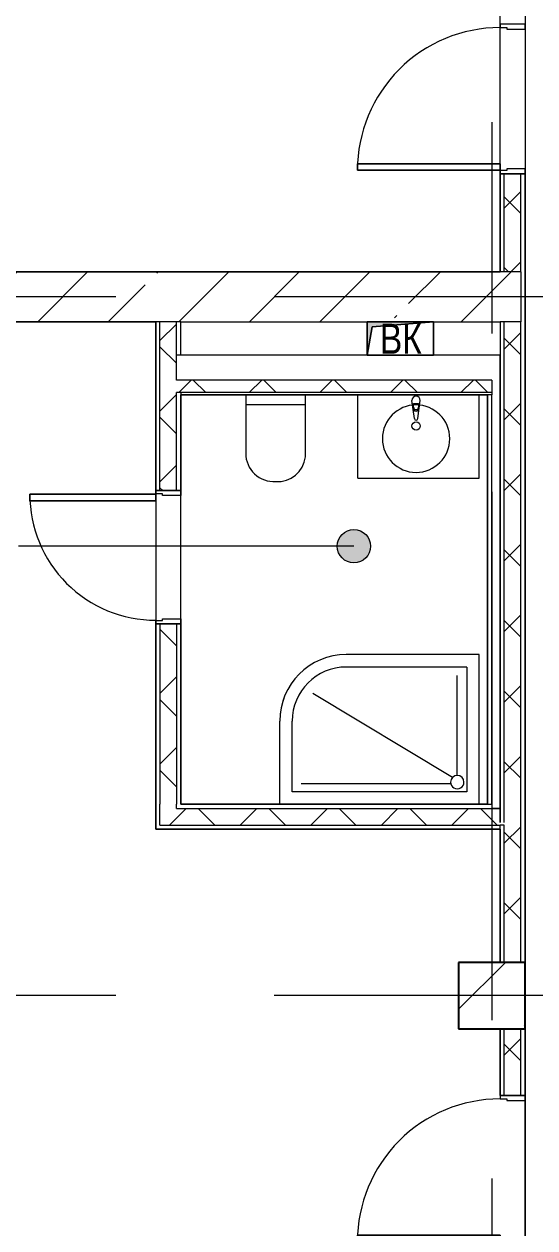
# Model space of a CAD drawing. Header units: millimetres. Extents: x 48966 to 155647, y -43515 to 30475.
# Drawn here: x 60719 to 63791, y -25679 to -18444 of the extents above; entities that cross this region are included whole.
import ezdxf

# ---------------------------------------------------------------- set-up
doc = ezdxf.new("R2010")
doc.units = ezdxf.units.MM
doc.linetypes.add('Осевые', pattern=[6350, 1270, -952.5, 3175, -952.5])
for name, color, linetype, lineweight in [('Двери', 7, 'Continuous', 9), ('Каркас_Импост', 7, 'Continuous', 9), ('Колонны', 7, 'Continuous', 9), ('Колонны-1', 7, 'Continuous', 25), ('Марки помещений', 7, 'Continuous', 9), ('Обобщенные модели', 7, 'Continuous', 9), ('Общие ребра', 7, 'Continuous', 9), ('Оси-2', 7, 'Осевые', 9), ('Панель', 7, 'Continuous', 9), ('Перекрытия', 7, 'Continuous', 9), ('Сантехнические приборы', 7, 'Continuous', 9), ('Стены-1', 7, 'Continuous', 18), ('Типовые аннотации', 7, 'Continuous', 9), ('Черная _1 сплошная', 7, 'Continuous', 9), ('Штриховка разреза-2', 7, 'Continuous', 9), ('Элементы узлов', 7, 'Continuous', 9), ('Элементы узлов-1', 7, 'Continuous', 5)]:
    doc.layers.add(name, color=color, linetype=linetype, lineweight=lineweight)
doc.layers.add('Обобщенные модели-2', color=7, linetype='Continuous', lineweight=9, true_color=0xffbc79)
doc.styles.add('Arial', font='Arial.ttf', dxfattribs={"width": 0.8, "height": 180})
pattern_1 = [(45, (0, 0), (-212.132, 212.132), []), (135, (0, 0), (-212.132, -212.132), [])]

# ---------------------------------------------------------------- blocks, each defined once
blk = doc.blocks.new('Колонна 407 - Колонна 40-55-749869-План 2-го этажа на отм_ 0_000')
at = {"layer": 'Колонны'}
h = blk.add_hatch(dxfattribs=at)
h.set_pattern_fill('FP_5', color=256, style=0, pattern_type=2)
h.set_pattern_definition([(45, (752.6, 1960.5), (-493.914, 493.914), []), (45, (1246.5, 1960.5), (-493.914, 493.914), [873.125, -174.625, 6.706, -167.919])])
h.paths.add_polyline_path([(64084.2, -22522.4), (64484.2, -22522.4), (64484.2, -22122.4), (64084.2, -22122.4)], flags=0)
at = {"layer": 'Колонны-1'}
for p, q in [((64484.2, -22122.4), (64084.2, -22122.4)), ((64084.2, -22122.4), (64084.2, -22522.4)), ((64484.2, -22522.4), (64484.2, -22122.4)), ((64084.2, -22522.4), (64484.2, -22522.4))]:
    blk.add_line(p, q, dxfattribs=at)
blk = doc.blocks.new('170_ОтверстиеПрямоугольноеВертикальное - 170_ОтверстиеПрямоугольноеВертикальное-5688950-План 2-го этажа на отм_ 0_000')
at = {"layer": 'Обобщенные модели'}
for p, q in [((-200, -100), (-200, 100)), ((-200, 100), (200, 100)), ((200, 100), (200, -100)), ((200, -100), (-200, -100))]:
    blk.add_line(p, q, dxfattribs=at)
blk = doc.blocks.new('Дверь - Однопольная - ДВ17_21х9-7256460-План 2-го этажа на отм_ 0_000')
at = {"layer": 'Двери'}
for p, q in [((-389, 933), (-429, 933)), ((-429, 933), (-429, 75)), ((-389, 75), (-389, 933)), ((-429, 75), (-389, 75))]:
    blk.add_line(p, q, dxfattribs=at)
blk.add_arc((-429, 75), 858, 360, 90, dxfattribs=at)
at = {"layer": 'Каркас_Импост'}
for p, q in [((-430, 75), (-450, 75)), ((-450, 75), (-450, -75)), ((-430, 35), (-430, 75)), ((450, 75), (430, 75)), ((430, 75), (430, 35)), ((450, -75), (450, 75)), ((-420, 35), (-430, 35)), ((-420, -75), (-420, 35)), ((430, 35), (420, 35)), ((420, 35), (420, -75)), ((-450, -75), (-420, -75)), ((420, -75), (450, -75))]:
    blk.add_line(p, q, dxfattribs=at)
at = {"layer": 'Панель'}
for p, q in [((-429, 933), (-389, 933)), ((-429, 75), (-429, 933)), ((-389, 933), (-389, 75)), ((-389, 75), (-429, 75))]:
    blk.add_line(p, q, dxfattribs=at)
blk = doc.blocks.new('Дверь - Однопольная - ДВ11__21х8-6240613-План 2-го этажа на отм_ 0_000')
at = {"layer": 'Двери'}
for p, q in [((-379, -75), (-339, -75)), ((-379, -833), (-379, -75)), ((-339, -75), (-339, -833)), ((-339, -833), (-379, -833))]:
    blk.add_line(p, q, dxfattribs=at)
blk.add_arc((-379, -75), 758, 270, 0, dxfattribs=at)
at = {"layer": 'Каркас_Импост'}
for p, q in [((-400, 75), (-370, 75)), ((-400, -75), (-400, 75)), ((-370, 75), (-370, -35)), ((370, 75), (400, 75)), ((370, -35), (370, 75)), ((400, 75), (400, -75)), ((-380, -35), (-380, -75)), ((-370, -35), (-380, -35)), ((380, -35), (370, -35)), ((380, -75), (380, -35)), ((-380, -75), (-400, -75)), ((400, -75), (380, -75))]:
    blk.add_line(p, q, dxfattribs=at)
at = {"layer": 'Панель'}
for p, q in [((-339, -75), (-379, -75)), ((-379, -75), (-379, -833)), ((-339, -833), (-339, -75)), ((-379, -833), (-339, -833))]:
    blk.add_line(p, q, dxfattribs=at)
blk = doc.blocks.new('Унитаз_встраиваемый - Обычный _ Vitra 748-4800 _каркасные_-V15-План 2-го этажа на отм_ 0_000')
at = {"layer": 'Сантехнические приборы'}
for p, q in [((-180, 371.5), (-180, 0)), ((179.4, 0), (179.4, 351)), ((-180, 60), (179.4, 60)), ((-180, 0), (179.4, 0))]:
    blk.add_line(p, q, dxfattribs=at)
for centre, start, end in [((-11.8, 351), 86.33454, 173.05975), ((9.9, 351), 360, 93.66546)]:
    blk.add_arc(centre, 169.5, start, end, dxfattribs=at)
blk = doc.blocks.new('Раковина-Круглая-2D - Раковина-Круглая-2D-5053113-План 2-го этажа на отм_ 0_000')
at = {"layer": 'Сантехнические приборы'}
for p, q in [((-10, -81.3), (-25.1, 27)), ((-15.1, 8.7), (14.9, 8.7)), ((-15.1, -13.1), (-15.1, 8.7)), ((10, -81.3), (24.9, 27)), ((14.9, 8.7), (14.9, -13.1))]:
    blk.add_line(p, q, dxfattribs=at)
blk.add_circle((0, -126.3), 25, dxfattribs=at)
for centre, radius, start, end in [((0, -202.5), 202.5, 90, 270), ((-0.1, 27), 25, 0, 180), ((0, -202.5), 202.5, 270, 90), ((0, -17.9), 18.8, 180, 360), ((-0.1, -13.1), 15, 180, 0), ((0, -81.3), 10, 180, 360)]:
    blk.add_arc(centre, radius, start, end, dxfattribs=at)
blk = doc.blocks.new('Душевая кабинка-2D_угловая900Х1200 - Душевая кабинка 900х1200-5267722-План 2-го этажа на отм_ 0_000')
at = {"layer": 'Сантехнические приборы'}
for p, q in [((0, 900), (1200, 900)), ((0, 900), (0, 0)), ((0, 900), (1000, 900)), ((0, 900), (0, 100)), ((0, 900), (1000, 900)), ((0, 900), (1000, 900)), ((1200, 900), (1200, 400)), ((75, 75), (75, 825)), ((75, 825), (1125, 825)), ((1125, 825), (1125, 400)), ((132.1, 726.7), (132.1, 126.7)), ((161, 739), (1001, 234.3)), ((1071, 775.8), (171, 775.8)), ((75, 75), (800, 75)), ((0, 0), (800, 0))]:
    blk.add_line(p, q, dxfattribs=at)
for centre, radius, start, end in [((132.1, 766.7), 40, 360, 180), ((132.1, 766.7), 40, 180, 360), ((799.4, 400.6), 400.6, 270, 360), ((800, 400), 325, 270, 360), ((800, 400), 400, 270, 360)]:
    blk.add_arc(centre, radius, start, end, dxfattribs=at)

msp = doc.modelspace()

# ---------------------------------------------------------------- hatches: boundary and pattern name
at = {"layer": 'Марки помещений'}
h = msp.add_hatch(color=256, dxfattribs=at)
edge = h.paths.add_edge_path(flags=0)
edge.add_arc((62703, -21581.9), 100, 0, 360)
at = {"layer": 'Штриховка разреза-2'}
h = msp.add_hatch(dxfattribs=at)
h.set_pattern_fill('FP_3', color=256, style=0, pattern_type=2)
h.set_pattern_definition(pattern_1)
h.paths.add_polyline_path([(63706.6, -24082.9), (63706.6, -23242.9), (63606.6, -23242.9), (63606.6, -24082.9)], flags=0)
h.paths.add_polyline_path([(63606.6, -22342.9), (63706.6, -22342.9), (63706.6, -20232.9), (63606.6, -20232.9), (63606.6, -21738.4)], flags=0)
h.paths.add_polyline_path([(63706.6, -19932.9), (63706.6, -19343.6), (63606.6, -19343.6), (63606.6, -19932.9)], flags=0)
h.paths.add_polyline_path([(63706.6, -18443.6), (63706.6, -16082.9), (63606.6, -16082.9), (63606.6, -18443.6)], flags=0)
h = msp.add_hatch(dxfattribs=at)
h.set_pattern_fill('FP_1', color=256, style=0, pattern_type=2)
h.set_pattern_definition([(45, (0, 0), (-424.264, 424.264), [600, -100, 20, -100]), (45, (0, 424), (-424.264, 424.264), [])])
h.paths.add_polyline_path([(61511.6, -20232.9), (63706.6, -20232.9), (63706.6, -19932.9), (57332.7, -19932.9), (57332.7, -20232.9), (61181.2, -20232.9)], flags=0)
h = msp.add_hatch(dxfattribs=at)
h.set_pattern_fill('FP_3', color=256, style=0, pattern_type=2)
h.set_pattern_definition(pattern_1)
h.paths.add_polyline_path([(61636.6, -21247.9), (61636.6, -20232.9), (61536.6, -20232.9), (61536.6, -21247.9)], flags=0)
h = msp.add_hatch(dxfattribs=at)
h.set_pattern_fill('FP_3', color=256, style=0, pattern_type=2)
h.set_pattern_definition(pattern_1)
h.paths.add_polyline_path([(61661.6, -20657.9), (63531.6, -20657.9), (63531.6, -20582.9), (61636.6, -20582.9), (61636.6, -20657.9)], flags=0)
h = msp.add_hatch(dxfattribs=at)
h.set_pattern_fill('FP_3', color=256, style=0, pattern_type=2)
h.set_pattern_definition(pattern_1)
h.paths.add_polyline_path([(61636.6, -23157.9), (61636.6, -22047.9), (61536.6, -22047.9), (61536.6, -23157.9)], flags=0)
h = msp.add_hatch(dxfattribs=at)
h.set_pattern_fill('FP_3', color=256, style=0, pattern_type=2)
h.set_pattern_definition(pattern_1)
h.paths.add_polyline_path([(63706.6, -23242.9), (63706.6, -22342.9), (63606.6, -22342.9), (63606.6, -23242.9), (63652.9, -23242.9)], flags=0)
h = msp.add_hatch(dxfattribs=at)
h.set_pattern_fill('FP_3', color=256, style=0, pattern_type=2)
h.set_pattern_definition(pattern_1)
h.paths.add_polyline_path([(61536.6, -23257.9), (63606.6, -23257.9), (63606.6, -23242.9), (63581.6, -23242.9), (63581.6, -23157.9), (61536.6, -23157.9)], flags=0)
h = msp.add_hatch(dxfattribs=at)
h.set_pattern_fill('FP_3', color=256, style=0, pattern_type=2)
h.set_pattern_definition(pattern_1)
h.paths.add_polyline_path([(63706.6, -27049.5), (63706.6, -25782.9), (63606.6, -25782.9), (63606.6, -27016.4), (63652.9, -27031.7)], flags=0)
h.paths.add_polyline_path([(63706.6, -24882.9), (63706.6, -24482.9), (63606.6, -24482.9), (63606.6, -24882.9)], flags=0)
at = {"layer": 'Элементы узлов-1'}
msp.add_hatch(color=256, dxfattribs=at).paths.add_polyline_path([(62781.6, -20432.9), (62811.6, -20262.9), (63181.6, -20232.9), (62781.6, -20232.9), (62781.6, -20324.1)], flags=0)

# ---------------------------------------------------------------- linework, layer by layer
at = {"layer": 'Марки помещений'}
msp.add_line((62703, -21581.9), (60685.3, -21581.9), dxfattribs=at)
msp.add_circle((62703, -21581.9), 100, dxfattribs=at)
at = {"layer": 'Обобщенные модели-2'}
for p, q in [((63181.6, -20232.9), (62781.6, -20232.9)), ((62781.6, -20232.9), (62781.6, -20432.9)), ((63181.6, -20432.9), (63181.6, -20232.9)), ((62781.6, -20432.9), (63181.6, -20432.9))]:
    msp.add_line(p, q, dxfattribs=at)
at = {"layer": 'Общие ребра'}
for p, q in [((63581.6, -19343.6), (63581.6, -19930.9)), ((63606.6, -19932.9), (63606.6, -19343.6)), ((63706.6, -19932.9), (63706.6, -19343.6)), ((63731.6, -22342.9), (63731.6, -19343.6)), ((63606.6, -19932.9), (63581.6, -19932.9)), ((63706.6, -19932.9), (63606.6, -19932.9)), ((63706.6, -19932.9), (63706.6, -20232.9)), ((63706.6, -19932.9), (63706.6, -20232.9)), ((61536.6, -20232.9), (61511.6, -20232.9)), ((61511.6, -20234.9), (61511.6, -21247.9)), ((61536.6, -21247.9), (61536.6, -20232.9)), ((61636.6, -20232.9), (61536.6, -20232.9)), ((61661.6, -20232.9), (61636.6, -20232.9)), ((61636.6, -20432.9), (61636.6, -20232.9)), ((63606.6, -20232.9), (63581.6, -20232.9)), ((63706.6, -20232.9), (63606.6, -20232.9)), ((63606.6, -22342.9), (63606.6, -20232.9)), ((63706.6, -22342.9), (63706.6, -20232.9)), ((61636.6, -20582.9), (61636.6, -20432.9)), ((61661.6, -20432.9), (61636.6, -20432.9)), ((61636.6, -20582.9), (61636.6, -20432.9)), ((61661.6, -20582.9), (61636.6, -20582.9)), ((63531.6, -20582.9), (61661.6, -20582.9)), ((63531.6, -20582.9), (63531.6, -20657.9)), ((61636.6, -21247.9), (61636.6, -20657.9)), ((61661.6, -20657.9), (61636.6, -20657.9)), ((63531.6, -20657.9), (61661.6, -20657.9)), ((61661.6, -20657.9), (61661.6, -20672.9)), ((61661.6, -21247.9), (61661.6, -20679.9)), ((63531.6, -20672.9), (63506.6, -20672.9)), ((63531.6, -20657.9), (63531.6, -20672.9)), ((63531.6, -23132.9), (63531.6, -20672.9)), ((61536.6, -22047.9), (61536.6, -23132.9)), ((61636.6, -22047.9), (61636.6, -23132.9)), ((63606.6, -23242.9), (63606.6, -22342.9)), ((63706.6, -23242.9), (63706.6, -22342.9)), ((63731.6, -23242.9), (63731.6, -22342.9)), ((61536.6, -23157.9), (61536.6, -23132.9)), ((61636.6, -23157.9), (61636.6, -23132.9)), ((63506.6, -23132.9), (63531.6, -23132.9)), ((63531.6, -23132.9), (63531.6, -23157.9)), ((61536.6, -23257.9), (61536.6, -23157.9)), ((61636.6, -23157.9), (63531.6, -23157.9)), ((63531.6, -23157.9), (63581.6, -23157.9)), ((63581.6, -23157.9), (63531.6, -23157.9)), ((61536.6, -23257.9), (63581.6, -23257.9)), ((63581.6, -23282.9), (63581.6, -23257.9)), ((63606.6, -23257.9), (63581.6, -23257.9)), ((63606.6, -24082.9), (63606.6, -23257.9)), ((63706.6, -24082.9), (63706.6, -23242.9)), ((63731.6, -24082.9), (63731.6, -23242.9)), ((63581.6, -24482.9), (63581.6, -24882.9)), ((63606.6, -24882.9), (63606.6, -24482.9)), ((63706.6, -24882.9), (63706.6, -24482.9)), ((63731.6, -24882.9), (63731.6, -24482.9))]:
    msp.add_line(p, q, dxfattribs=at)
at = {"layer": 'Оси-2'}
for p, q in [((63531.6, 25417.1), (63531.6, -41737.8)), ((150171.6, -20082.9), (50565.6, -20082.9)), ((150171.6, -24282.9), (50565.6, -24282.9))]:
    msp.add_line(p, q, dxfattribs=at)
at = {"layer": 'Перекрытия'}
for p, q in [((63731.6, 5042.1), (63731.6, -27057.8)), ((63581.6, -19932.9), (63581.6, -18258.6)), ((57332.7, -19932.9), (63581.6, -19932.9)), ((61511.6, -20232.9), (57332.7, -20232.9)), ((61511.6, -21247.9), (61511.6, -20232.9)), ((62781.6, -20232.9), (62781.6, -20432.9)), ((63181.6, -20232.9), (62781.6, -20232.9)), ((63181.6, -20432.9), (63181.6, -20232.9)), ((62781.6, -20432.9), (63181.6, -20432.9)), ((63506.6, -20672.9), (61661.6, -20672.9)), ((61661.6, -20672.9), (61661.6, -21247.9)), ((63506.6, -23132.9), (63506.6, -20672.9)), ((61661.6, -21247.9), (61511.6, -21247.9)), ((61661.6, -21247.9), (61511.6, -21247.9)), ((61511.6, -21247.9), (61511.6, -22047.9)), ((61661.6, -22047.9), (61661.6, -21247.9)), ((61511.6, -23282.9), (61511.6, -22047.9)), ((61511.6, -22047.9), (61661.6, -22047.9)), ((61511.6, -22047.9), (61661.6, -22047.9)), ((61661.6, -22047.9), (61661.6, -23132.9)), ((61661.6, -23132.9), (63506.6, -23132.9)), ((63581.6, -23282.9), (61511.6, -23282.9)), ((63581.6, -24082.9), (63581.6, -23282.9)), ((63331.6, -24482.9), (63331.6, -24082.9)), ((63331.6, -24082.9), (63581.6, -24082.9)), ((63581.6, -24482.9), (63331.6, -24482.9)), ((63581.6, -24882.9), (63581.6, -24482.9)), ((63731.6, -24882.9), (63581.6, -24882.9)), ((63731.6, -25782.9), (63731.6, -24882.9))]:
    msp.add_line(p, q, dxfattribs=at)
at = {"layer": 'Стены-1'}
for p, q in [((63731.6, -19343.6), (63581.6, -19343.6)), ((63581.6, -19932.9), (57332.7, -19932.9)), ((63581.6, -19930.9), (63581.6, -19932.9)), ((57332.7, -20232.9), (61511.6, -20232.9)), ((61511.6, -20232.9), (61511.6, -20234.9)), ((61661.6, -20232.9), (63581.6, -20232.9)), ((61661.6, -20432.9), (61661.6, -20232.9)), ((63581.6, -20232.9), (63581.6, -22342.9)), ((63581.6, -20432.9), (61661.6, -20432.9)), ((63581.6, -20582.9), (63581.6, -20432.9)), ((63581.6, -20672.9), (63581.6, -20582.9)), ((61661.6, -20679.9), (61661.6, -20672.9)), ((61661.6, -20672.9), (63506.6, -20672.9)), ((63506.6, -20672.9), (63506.6, -23132.9)), ((63581.6, -23132.9), (63581.6, -20672.9)), ((61511.6, -21247.9), (61661.6, -21247.9)), ((61661.6, -22047.9), (61511.6, -22047.9)), ((61511.6, -22047.9), (61511.6, -23132.9)), ((61661.6, -23132.9), (61661.6, -22047.9)), ((63581.6, -22342.9), (63581.6, -23242.9)), ((61511.6, -23132.9), (61511.6, -23257.9)), ((63506.6, -23132.9), (61661.6, -23132.9)), ((63581.6, -23157.9), (63581.6, -23132.9)), ((63581.6, -23242.9), (63581.6, -23157.9)), ((61511.6, -23257.9), (61511.6, -23282.9)), ((61511.6, -23282.9), (63581.6, -23282.9)), ((63581.6, -23282.9), (63581.6, -24082.9)), ((63581.6, -24082.9), (63731.6, -24082.9)), ((63731.6, -24482.9), (63581.6, -24482.9)), ((63581.6, -24882.9), (63731.6, -24882.9))]:
    msp.add_line(p, q, dxfattribs=at)
at = {"layer": 'Черная _1 сплошная'}
for p, q in [((62726.6, -21172.9), (62726.6, -20672.9)), ((63456.6, -21172.9), (63456.6, -20672.9)), ((62726.6, -21172.9), (63456.6, -21172.9))]:
    msp.add_line(p, q, dxfattribs=at)
at = {"layer": 'Элементы узлов'}
for p, q in [((63181.6, -20232.9), (62781.6, -20232.9)), ((62781.6, -20232.9), (62781.6, -20432.9)), ((63181.6, -20232.9), (62811.6, -20262.9)), ((62811.6, -20262.9), (63181.6, -20232.9)), ((63181.6, -20432.9), (63181.6, -20232.9)), ((62811.6, -20262.9), (62781.6, -20432.9)), ((62781.6, -20432.9), (62811.6, -20262.9)), ((62781.6, -20432.9), (63181.6, -20432.9))]:
    msp.add_line(p, q, dxfattribs=at)

# ---------------------------------------------------------------- block references
at = {"layer": 'Двери'}
for name, p, rotation in [('Дверь - Однопольная - ДВ17_21х9-7256460-План 2-го этажа на отм_ 0_000', (63656.6, -18893.6), 89.99999999999991), ('Дверь - Однопольная - ДВ11__21х8-6240613-План 2-го этажа на отм_ 0_000', (61586.6, -21647.9), 269.9999999999999), ('Дверь - Однопольная - ДВ17_21х9-7256460-План 2-го этажа на отм_ 0_000', (63656.6, -25332.9), 89.99999999999991)]:
    msp.add_blockref(name, p, dxfattribs=dict(at, rotation=rotation))
at = {"layer": 'Колонны'}
msp.add_blockref('Колонна 407 - Колонна 40-55-749869-План 2-го этажа на отм_ 0_000', (-752.6, -1960.5), dxfattribs=at)
at = {"layer": 'Сантехнические приборы', "rotation": 180}
for name, p in [('Унитаз_встраиваемый - Обычный _ Vitra 748-4800 _каркасные_-V15-План 2-го этажа на отм_ 0_000', (62231.5, -20672.9)), ('Душевая кабинка-2D_угловая900Х1200 - Душевая кабинка 900х1200-5267722-План 2-го этажа на отм_ 0_000', (63456.6, -22232.9))]:
    msp.add_blockref(name, p, dxfattribs=at)
at = {"layer": 'Сантехнические приборы'}
msp.add_blockref('Раковина-Круглая-2D - Раковина-Круглая-2D-5053113-План 2-го этажа на отм_ 0_000', (63076.6, -20732.9), dxfattribs=at)
at = {"layer": 'Элементы узлов'}
msp.add_blockref('170_ОтверстиеПрямоугольноеВертикальное - 170_ОтверстиеПрямоугольноеВертикальное-5688950-План 2-го этажа на отм_ 0_000', (62981.6, -20332.9), dxfattribs=at)

# ---------------------------------------------------------------- texts
at = {"layer": 'Типовые аннотации', "insert": (62859.4, -20244.9), "char_height": 180, "width": 307.848, "attachment_point": 1, "style": 'Arial'}
msp.add_mtext('ВК', dxfattribs=at)

doc.saveas('drawing.dxf')
